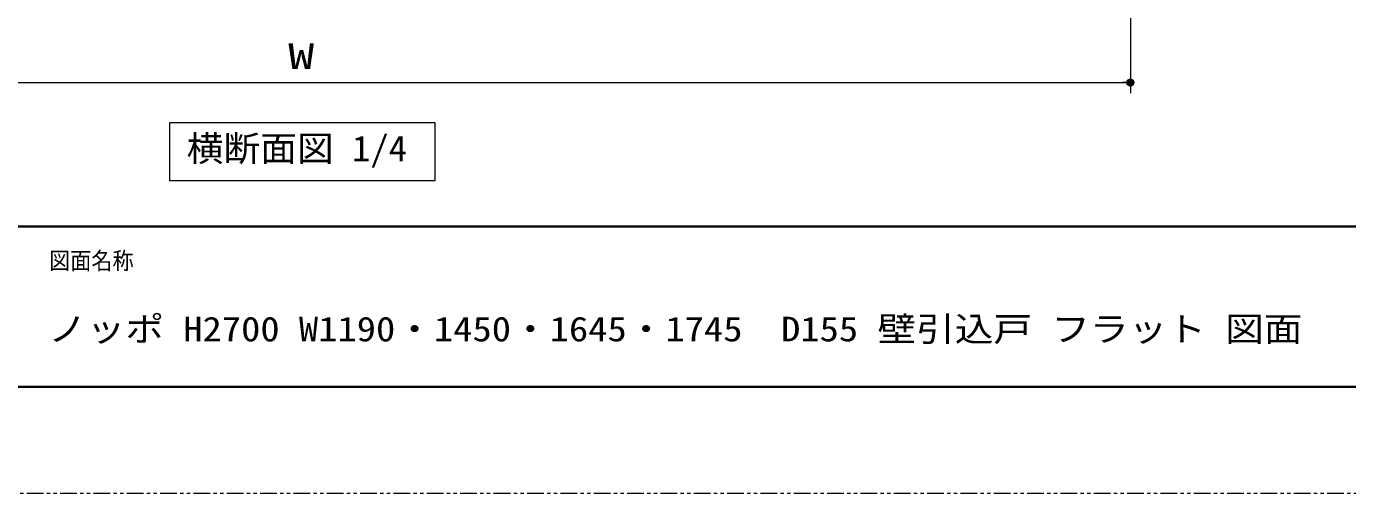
# Model space of a CAD drawing. Units: millimetres, scale not verified. Extents: x -1306 to 1306, y -607 to 607.
# Drawn here: x -881.9 to -386.6, y -594 to -419.1 of the extents above; entities that cross this region are included whole.
import ezdxf
from ezdxf.enums import TextEntityAlignment as Align

# ---------------------------------------------------------------- set-up
doc = ezdxf.new("R2010")
doc.units = ezdxf.units.MM
doc.header["$LTSCALE"] = 5
doc.header["$PDMODE"] = 32
doc.header["$PDSIZE"] = 2.5
doc.linetypes.add('USER1', pattern=[2.5, 1.25, -0.25, 0.25, -0.25, 0.25, -0.25])
for name, color, linetype, lineweight in [('0-1_線(黄)', 2, 'Continuous', 15), ('0-3_陰線', 4, 'USER1', 9), ('1-1_寸法線', 3, 'Continuous', 13), ('1-4_DEFPOINTS', 7, 'Continuous', 5), ('1-5_0', 3, 'Continuous', 25), ('1-7_図面枠', 7, 'Continuous', 35)]:
    doc.layers.add(name, color=color, linetype=linetype, lineweight=lineweight)
doc.styles.add('ＭＳ ゴシック', font='')
doc.styles.get('ＭＳ ゴシック').set_extended_font_data('MS Gothic')

# ---------------------------------------------------------------- blocks, each defined once
blk = doc.blocks.new('_DOT')
at = {"layer": '1-5_0'}
blk.add_line((-2.5, 0), (-5, 0), dxfattribs=at)
for points in [[(0, 0), (-2.5, 0), (-2.48, 0.313)], [(0, 0), (-2.48, -0.313), (-2.5, 0)], [(0, 0), (-2.48, 0.313), (-2.421, 0.622)], [(0, 0), (-2.421, -0.622), (-2.48, -0.313)], [(0, 0), (-2.421, 0.622), (-2.324, 0.92)], [(0, 0), (-2.324, -0.92), (-2.421, -0.622)], [(0, 0), (-2.324, 0.92), (-2.191, 1.204)], [(0, 0), (-2.191, -1.204), (-2.324, -0.92)], [(0, 0), (-2.191, 1.204), (-2.023, 1.469)], [(0, 0), (-2.023, -1.469), (-2.191, -1.204)], [(0, 0), (-2.023, 1.469), (-1.822, 1.711)], [(0, 0), (-1.822, -1.711), (-2.023, -1.469)], [(0, 0), (-1.822, 1.711), (-1.594, 1.926)], [(0, 0), (-1.594, -1.926), (-1.822, -1.711)], [(0, 0), (-1.594, 1.926), (-1.34, 2.111)], [(0, 0), (-1.34, -2.111), (-1.594, -1.926)], [(0, 0), (-1.34, 2.111), (-1.064, 2.262)], [(0, 0), (-1.064, -2.262), (-1.34, -2.111)], [(0, 0), (-1.064, 2.262), (-0.773, 2.378)], [(0, 0), (-0.773, -2.378), (-1.064, -2.262)], [(0, 0), (-0.773, 2.378), (-0.468, 2.456)], [(0, 0), (-0.468, -2.456), (-0.773, -2.378)], [(0, 0), (-0.468, 2.456), (-0.157, 2.495)], [(0, 0), (-0.157, -2.495), (-0.468, -2.456)], [(0, 0), (-0.157, 2.495), (0.157, 2.495)], [(0, 0), (0.157, -2.495), (-0.157, -2.495)], [(0, 0), (0.157, 2.495), (0.468, 2.456)], [(0, 0), (0.468, 2.456), (0.773, 2.378)], [(0, 0), (0.773, 2.378), (1.064, 2.262)], [(0, 0), (1.064, 2.262), (1.34, 2.111)], [(0, 0), (1.34, 2.111), (1.594, 1.926)], [(0, 0), (1.594, 1.926), (1.822, 1.711)], [(0, 0), (1.822, 1.711), (2.023, 1.469)], [(0, 0), (2.023, 1.469), (2.191, 1.204)], [(0, 0), (2.191, 1.204), (2.324, 0.92)], [(0, 0), (2.324, 0.92), (2.421, 0.622)], [(0, 0), (2.421, 0.622), (2.48, 0.313)], [(0, 0), (2.48, 0.313), (2.5, 0)], [(0, 0), (0.468, -2.456), (0.157, -2.495)], [(0, 0), (0.773, -2.378), (0.468, -2.456)], [(0, 0), (1.064, -2.262), (0.773, -2.378)], [(0, 0), (1.34, -2.111), (1.064, -2.262)], [(0, 0), (1.594, -1.926), (1.34, -2.111)], [(0, 0), (1.822, -1.711), (1.594, -1.926)], [(0, 0), (2.023, -1.469), (1.822, -1.711)], [(0, 0), (2.191, -1.204), (2.023, -1.469)], [(0, 0), (2.324, -0.92), (2.191, -1.204)], [(0, 0), (2.421, -0.622), (2.324, -0.92)], [(0, 0), (2.48, -0.313), (2.421, -0.622)], [(0, 0), (2.5, 0), (2.48, -0.313)]]:
    blk.add_solid(points, dxfattribs=at)

msp = doc.modelspace()

# ---------------------------------------------------------------- linework, layer by layer
at = {"layer": '0-1_線(黄)'}
msp.add_lwpolyline([(-828.154, -455.079), (-728.771, -455.079), (-728.771, -476.914), (-828.154, -476.914)], close=True, dxfattribs=at)
at = {"layer": '0-3_陰線'}
msp.add_line((387.036, -594), (-1292.964, -594), dxfattribs=at)
at = {"layer": '1-1_寸法線'}
for p, q in [((-468.042, -348.079), (-468.042, -444.079)), ((-1085.042, -440.079), (-471.042, -440.079))]:
    msp.add_line(p, q, dxfattribs=at)
at = {"layer": '1-4_DEFPOINTS'}
msp.add_point((-468.042, -440.079), dxfattribs=at)
at = {"layer": '1-7_図面枠'}
msp.add_line((-1252.964, -494), (347.036, -494), dxfattribs=at)
msp.add_lwpolyline([(-1252.964, -554), (347.036, -554), (347.036, 554), (-1252.964, 554)], close=True, dxfattribs=at)

# ---------------------------------------------------------------- block references
at = {"layer": '1-1_寸法線', "xscale": 0.6, "yscale": 0.6}
msp.add_blockref('_DOT', (-468.042, -440.079), dxfattribs=at)

# ---------------------------------------------------------------- texts
at = {"layer": '0-1_線(黄)', "style": 'ＭＳ ゴシック', "width": 1.05}
msp.add_text('横断面図 1/4', height=9.621, dxfattribs=at).set_placement((-821.794, -472.457), align=Align.BOTTOM_LEFT)
at = {"layer": '1-1_寸法線', "style": 'ＭＳ ゴシック', "width": 1.5}
msp.add_text('W', height=9.604, dxfattribs=at).set_placement((-783.756, -437.929), align=Align.BOTTOM_LEFT)
at = {"layer": '1-7_図面枠', "style": 'ＭＳ ゴシック'}
for s, height, width, p in [('図面名称', 6.452, 0.9, (-873.367, -511.963)), ('ノッポ H2700 W1190・1450・1645・1745  D155 壁引込戸 フラット 図面', 9.236, 1.15, (-873.76, -539.776))]:
    msp.add_text(s, height=height, dxfattribs=dict(at, width=width)).set_placement(p, align=Align.BOTTOM_LEFT)

doc.saveas('drawing.dxf')
